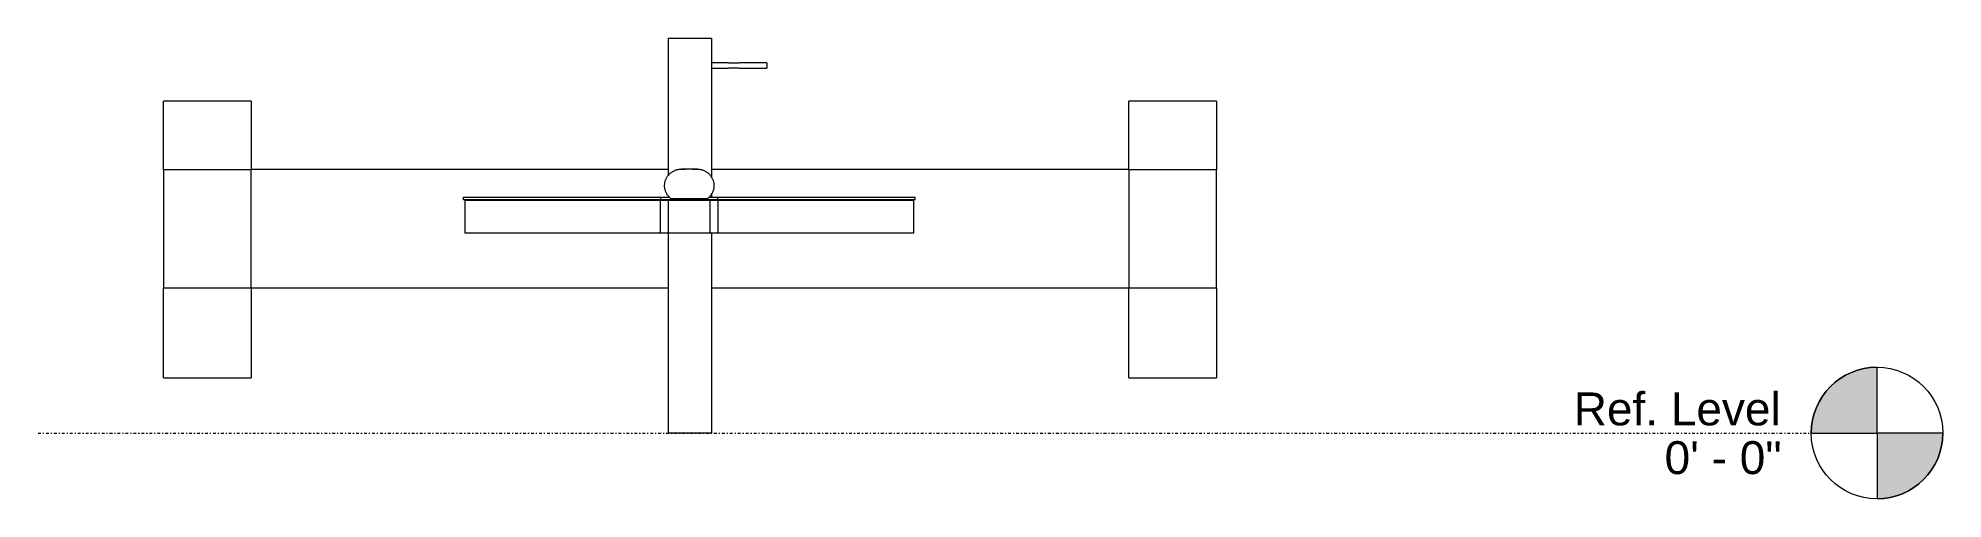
# Model space of a CAD drawing. Header units: inches. Extents: x -58 to 115, y -6 to 36.
import ezdxf

# ---------------------------------------------------------------- set-up
doc = ezdxf.new("R2010")
doc.units = ezdxf.units.IN
doc.header["$MEASUREMENT"] = 0
doc.linetypes.add('Dash dot', pattern=[0.625, 0.25, -0.1875, 0, -0.1875])
doc.layers.add('A-FLOR-LEVL', color=51, linetype='Continuous', lineweight=9)
doc.layers.add('L-SITE', color=91, linetype='Continuous', lineweight=9)
doc.styles.add('Arial', font='arial.ttf', dxfattribs={"height": 3})

# ---------------------------------------------------------------- blocks, each defined once
blk = doc.blocks.new('Level - 1_4_-495004-Front')
at = {"layer": 'A-FLOR-LEVL'}
h = blk.add_hatch(color=256, dxfattribs=at)
edge = h.paths.add_edge_path(flags=0)
edge.add_line((109.49, 0), (103.49, 0))
edge.add_arc((109.49, 0), 6, 90, 180, ccw=False)
edge.add_line((109.49, 6), (109.49, 0))
h = blk.add_hatch(color=256, dxfattribs=at)
edge = h.paths.add_edge_path(flags=0)
edge.add_line((109.49, -6), (109.49, 0))
edge.add_line((109.49, 0), (115.49, 0))
edge.add_arc((109.49, 0), 6, 270, 360, ccw=False)
for p, q in [((109.49, 0), (109.49, 6)), ((103.49, 0), (109.49, 0)), ((115.49, 0), (109.49, 0)), ((109.49, 0), (109.49, -6))]:
    blk.add_line(p, q, dxfattribs=at)
blk.add_circle((109.49, 0), 6, dxfattribs=at)
for start, end in [(90, 180), (270, 360)]:
    blk.add_arc((109.49, 0), 6, start, end, dxfattribs=at)

msp = doc.modelspace()

# ---------------------------------------------------------------- linework, layer by layer
at = {"layer": 'A-FLOR-LEVL', "linetype": 'Dash dot'}
msp.add_line((-58.17, 0), (103.49, 0), dxfattribs=at)
at = {"layer": 'L-SITE'}
for p, q in [((-0.73, 36), (-0.73, 23.46)), ((-0.73, 36), (1.27, 36)), ((1.27, 36), (3.27, 36)), ((3.27, 23.24), (3.27, 36)), ((4.77, 33.75), (3.27, 33.75)), ((3.27, 33.5), (3.27, 33.75)), ((3.27, 33.25), (3.27, 33.5)), ((3.27, 33.25), (4.77, 33.25)), ((8.27, 33.75), (6.77, 33.75)), ((6.77, 33.25), (8.27, 33.25)), ((8.27, 33.75), (8.27, 33.5)), ((8.27, 33.5), (8.27, 33.25)), ((-38.73, 30.25), (-46.73, 30.25)), ((-46.73, 24), (-46.73, 30.25)), ((-38.73, 30.25), (-38.73, 24.04)), ((49.27, 30.25), (41.27, 30.25)), ((41.27, 24.04), (41.27, 30.25)), ((49.27, 30.25), (49.27, 24)), ((-38.73, 24), (-46.73, 24)), ((-46.73, 24), (-46.73, 13.24)), ((-38.73, 13.24), (-38.73, 24.04)), ((-38.73, 24.04), (-0.73, 24.04)), ((-38.73, 13.24), (-38.73, 24)), ((3.27, 24.04), (41.27, 24.04)), ((41.27, 24.04), (41.27, 13.24)), ((49.27, 24), (41.27, 24)), ((41.27, 24), (41.27, 13.24)), ((49.27, 13.24), (49.27, 24)), ((-19.39, 21.5), (-1.41, 21.5)), ((-19.39, 21.25), (-19.39, 21.5)), ((-1.41, 21.25), (-19.39, 21.25)), ((-19.27, 21.24), (-1.41, 21.24)), ((-19.27, 21.24), (-19.27, 18.24)), ((-1.41, 21.5), (-0.6, 21.5)), ((-1.41, 21.5), (-1.41, 21.25)), ((-0.47, 21.25), (-1.41, 21.25)), ((-1.41, 21.24), (-0.47, 21.24)), ((-1.41, 18.24), (-1.41, 21.24)), ((-0.78, 21.24), (-0.72, 21.24)), ((-0.73, 21.63), (-0.73, 21.5)), ((-0.72, 21.24), (-0.72, 18.24)), ((3.12, 21.24), (-0.72, 21.24)), ((-0.47, 21.37), (-0.47, 21.24)), ((-0.47, 21.37), (2.87, 21.37)), ((-0.47, 21.24), (2.87, 21.24)), ((2.87, 21.24), (2.87, 21.37)), ((3.81, 21.25), (2.87, 21.25)), ((2.87, 21.24), (3.81, 21.24)), ((3, 21.5), (3.81, 21.5)), ((3.12, 18.24), (3.12, 21.24)), ((3.12, 21.24), (3.18, 21.24)), ((3.27, 21.5), (3.27, 21.86)), ((3.81, 21.5), (21.79, 21.5)), ((3.81, 21.25), (3.81, 21.5)), ((21.79, 21.25), (3.81, 21.25)), ((3.81, 21.24), (21.67, 21.24)), ((3.81, 21.24), (3.81, 18.24)), ((21.67, 18.24), (21.67, 21.24)), ((21.79, 21.25), (21.79, 21.5)), ((-19.27, 18.24), (-1.41, 18.24)), ((-1.41, 18.24), (-0.77, 18.24)), ((-0.72, 18.24), (-0.78, 18.24)), ((-0.73, 18.24), (-0.73, 0)), ((-0.72, 18.24), (3.12, 18.24)), ((3.18, 18.24), (3.12, 18.24)), ((3.17, 18.24), (3.81, 18.24)), ((3.27, 0), (3.27, 18.24)), ((3.81, 18.24), (21.67, 18.24)), ((-46.73, 5.04), (-46.73, 13.24)), ((-46.73, 13.24), (-38.73, 13.24)), ((-38.73, 13.24), (-0.73, 13.24)), ((-38.73, 13.24), (-38.73, 5.04)), ((3.27, 13.24), (41.27, 13.24)), ((41.27, 5.04), (41.27, 13.24)), ((41.27, 13.24), (49.27, 13.24)), ((49.27, 13.24), (49.27, 5.04)), ((-46.73, 5.04), (-38.73, 5.04)), ((41.27, 5.04), (49.27, 5.04)), ((1.27, 0), (-0.73, 0)), ((3.27, 0), (1.27, 0))]:
    msp.add_line(p, q, dxfattribs=at)
at = {"layer": 'L-SITE', "flags": 128}
for points in [[(4.77, 33.75), (4.81, 33.75), (4.85, 33.75), (4.89, 33.75), (4.93, 33.75), (4.97, 33.75), (5.01, 33.75), (5.05, 33.75), (5.08, 33.75), (5.12, 33.75), (5.16, 33.75), (5.2, 33.75), (5.23, 33.75), (5.27, 33.75), (5.3, 33.75), (5.33, 33.75), (5.37, 33.75), (5.4, 33.75), (5.43, 33.75), (5.46, 33.75), (5.49, 33.75), (5.51, 33.75), (5.54, 33.75), (5.56, 33.75), (5.59, 33.75), (5.61, 33.75), (5.63, 33.75), (5.65, 33.75), (5.67, 33.75), (5.69, 33.75), (5.7, 33.75), (5.72, 33.75), (5.73, 33.75), (5.74, 33.75), (5.75, 33.75), (5.75, 33.75)], [(5.76, 33.25), (5.75, 33.25), (5.74, 33.25), (5.73, 33.25), (5.72, 33.25), (5.71, 33.25), (5.69, 33.25), (5.67, 33.25), (5.66, 33.25), (5.64, 33.25), (5.62, 33.25), (5.59, 33.25), (5.57, 33.25), (5.55, 33.25), (5.52, 33.25), (5.49, 33.25), (5.47, 33.25), (5.44, 33.25), (5.41, 33.25), (5.38, 33.25), (5.34, 33.25), (5.31, 33.25), (5.28, 33.25), (5.24, 33.25), (5.2, 33.25), (5.17, 33.25), (5.13, 33.25), (5.09, 33.25), (5.06, 33.25), (5.02, 33.25), (4.98, 33.25), (4.94, 33.25), (4.9, 33.25), (4.86, 33.25), (4.82, 33.25), (4.78, 33.25), (4.77, 33.25)], [(6.77, 33.75), (6.73, 33.75), (6.69, 33.75), (6.65, 33.75), (6.61, 33.75), (6.57, 33.75), (6.53, 33.75), (6.49, 33.75), (6.45, 33.75), (6.42, 33.75), (6.38, 33.75), (6.34, 33.75), (6.31, 33.75), (6.27, 33.75), (6.24, 33.75), (6.2, 33.75), (6.17, 33.75), (6.14, 33.75), (6.11, 33.75), (6.08, 33.75), (6.05, 33.75), (6.02, 33.75), (6, 33.75), (5.97, 33.75), (5.95, 33.75), (5.93, 33.75), (5.91, 33.75), (5.89, 33.75), (5.87, 33.75), (5.85, 33.75), (5.84, 33.75), (5.82, 33.75), (5.81, 33.75), (5.8, 33.75), (5.79, 33.75), (5.78, 33.75), (5.78, 33.75), (5.77, 33.75), (5.77, 33.75), (5.77, 33.75), (5.77, 33.75)], [(5.77, 33.25), (5.77, 33.25), (5.77, 33.25), (5.78, 33.25), (5.78, 33.25), (5.79, 33.25), (5.8, 33.25), (5.81, 33.25), (5.82, 33.25), (5.83, 33.25), (5.85, 33.25), (5.86, 33.25), (5.88, 33.25), (5.9, 33.25), (5.92, 33.25), (5.94, 33.25), (5.97, 33.25), (5.99, 33.25), (6.02, 33.25), (6.04, 33.25), (6.07, 33.25), (6.1, 33.25), (6.13, 33.25), (6.16, 33.25), (6.2, 33.25), (6.23, 33.25), (6.26, 33.25), (6.3, 33.25), (6.33, 33.25), (6.37, 33.25), (6.41, 33.25), (6.44, 33.25), (6.48, 33.25), (6.52, 33.25), (6.56, 33.25), (6.6, 33.25), (6.64, 33.25), (6.68, 33.25), (6.72, 33.25), (6.76, 33.25), (6.77, 33.25)], [(-0.47, 21.37), (-0.52, 21.41), (-0.56, 21.45), (-0.61, 21.49), (-0.65, 21.53), (-0.69, 21.58), (-0.73, 21.62), (-0.76, 21.67), (-0.8, 21.72), (-0.83, 21.77), (-0.86, 21.82), (-0.89, 21.88), (-0.91, 21.93), (-0.94, 21.98), (-0.96, 22.04), (-0.98, 22.1), (-1, 22.16), (-1.01, 22.21), (-1.02, 22.27), (-1.03, 22.33), (-1.04, 22.39), (-1.05, 22.45), (-1.05, 22.51), (-1.05, 22.57), (-1.05, 22.63), (-1.04, 22.69), (-1.04, 22.75), (-1.03, 22.81), (-1.02, 22.87), (-1, 22.93), (-0.99, 22.98), (-0.97, 23.04), (-0.95, 23.1), (-0.92, 23.15), (-0.9, 23.21), (-0.87, 23.26), (-0.84, 23.31), (-0.81, 23.36), (-0.78, 23.41), (-0.74, 23.46), (-0.7, 23.51), (-0.67, 23.55), (-0.62, 23.6), (-0.58, 23.64), (-0.54, 23.68), (-0.49, 23.72), (-0.44, 23.76), (-0.4, 23.79), (-0.34, 23.82), (-0.29, 23.85), (-0.24, 23.88), (-0.19, 23.91), (-0.13, 23.93), (-0.08, 23.96), (-0.02, 23.98), (0.04, 23.99), (0.1, 24.01), (0.15, 24.02), (0.21, 24.03), (0.27, 24.04), (0.33, 24.05), (0.39, 24.05), (0.45, 24.05)], [(1.95, 24.05), (1.95, 24.05), (1.95, 24.05), (1.94, 24.05), (1.94, 24.05), (1.94, 24.05), (1.93, 24.05), (1.92, 24.05), (1.91, 24.05), (1.9, 24.05), (1.89, 24.05), (1.88, 24.05), (1.87, 24.05), (1.85, 24.05), (1.84, 24.05), (1.82, 24.05), (1.8, 24.05), (1.78, 24.05), (1.76, 24.05), (1.74, 24.05), (1.72, 24.05), (1.7, 24.05), (1.68, 24.05), (1.65, 24.05), (1.63, 24.05), (1.61, 24.05), (1.58, 24.05), (1.55, 24.05), (1.53, 24.05), (1.5, 24.05), (1.47, 24.05), (1.44, 24.05), (1.42, 24.05), (1.39, 24.05), (1.36, 24.05), (1.33, 24.05), (1.3, 24.05), (1.27, 24.05), (1.24, 24.05), (1.21, 24.05), (1.18, 24.05), (1.15, 24.05), (1.12, 24.05), (1.09, 24.05), (1.06, 24.05), (1.03, 24.05), (1, 24.05), (0.97, 24.05), (0.94, 24.05), (0.92, 24.05), (0.89, 24.05), (0.86, 24.05), (0.83, 24.05), (0.81, 24.05), (0.78, 24.05), (0.76, 24.05), (0.73, 24.05), (0.71, 24.05), (0.69, 24.05), (0.67, 24.05), (0.65, 24.05), (0.63, 24.05), (0.61, 24.05), (0.59, 24.05), (0.57, 24.05), (0.56, 24.05), (0.54, 24.05), (0.53, 24.05), (0.52, 24.05), (0.5, 24.05), (0.49, 24.05), (0.48, 24.05), (0.48, 24.05), (0.47, 24.05), (0.46, 24.05), (0.46, 24.05), (0.45, 24.05), (0.45, 24.05), (0.45, 24.05), (0.45, 24.05)], [(0.45, 24.05), (0.45, 24.05), (0.45, 24.05), (0.46, 24.05), (0.46, 24.05), (0.47, 24.05), (0.47, 24.05), (0.48, 24.05), (0.49, 24.05), (0.5, 24.05), (0.51, 24.05), (0.52, 24.05), (0.53, 24.05), (0.55, 24.05), (0.56, 24.05), (0.58, 24.05), (0.6, 24.05), (0.62, 24.05), (0.64, 24.05), (0.66, 24.05), (0.68, 24.05), (0.7, 24.05), (0.72, 24.05), (0.75, 24.05), (0.77, 24.05), (0.79, 24.05), (0.82, 24.05), (0.85, 24.05), (0.87, 24.05)], [(1.51, 24.05), (1.54, 24.05), (1.57, 24.05), (1.59, 24.05), (1.62, 24.05), (1.64, 24.05), (1.67, 24.05), (1.69, 24.05), (1.71, 24.05), (1.73, 24.05), (1.75, 24.05), (1.77, 24.05), (1.79, 24.05), (1.81, 24.05), (1.83, 24.05), (1.84, 24.05), (1.86, 24.05), (1.87, 24.05), (1.88, 24.05), (1.9, 24.05), (1.91, 24.05), (1.92, 24.05), (1.92, 24.05), (1.93, 24.05), (1.94, 24.05), (1.94, 24.05), (1.95, 24.05), (1.95, 24.05), (1.95, 24.05), (1.95, 24.05)], [(1.95, 24.05), (2.01, 24.05), (2.07, 24.05), (2.13, 24.04), (2.19, 24.03), (2.25, 24.02), (2.31, 24.01), (2.36, 23.99), (2.42, 23.98), (2.48, 23.96), (2.53, 23.93), (2.59, 23.91), (2.64, 23.88), (2.7, 23.85), (2.75, 23.82), (2.8, 23.79), (2.85, 23.76), (2.89, 23.72), (2.94, 23.68), (2.98, 23.64), (3.03, 23.6), (3.07, 23.55), (3.11, 23.51), (3.14, 23.46), (3.18, 23.41), (3.21, 23.36), (3.24, 23.31), (3.27, 23.26), (3.3, 23.21), (3.33, 23.15), (3.35, 23.1), (3.37, 23.04), (3.39, 22.98), (3.4, 22.92), (3.42, 22.87), (3.43, 22.81), (3.44, 22.75), (3.44, 22.69), (3.45, 22.63), (3.45, 22.57), (3.45, 22.51), (3.45, 22.45), (3.44, 22.39), (3.43, 22.33), (3.42, 22.27), (3.41, 22.21), (3.4, 22.15), (3.38, 22.1), (3.36, 22.04), (3.34, 21.98), (3.31, 21.93), (3.29, 21.87), (3.26, 21.82), (3.23, 21.77), (3.2, 21.72), (3.16, 21.67), (3.13, 21.62), (3.09, 21.58), (3.05, 21.53), (3.01, 21.49), (2.96, 21.45), (2.92, 21.41), (2.87, 21.37)]]:
    msp.add_lwpolyline(points, dxfattribs=at)

# ---------------------------------------------------------------- block references
at = {"layer": 'A-FLOR-LEVL'}
msp.add_blockref('Level - 1_4_-495004-Front', (0, 0), dxfattribs=at)

# ---------------------------------------------------------------- texts
at = {"layer": 'A-FLOR-LEVL', "char_height": 3, "attachment_point": 1, "style": 'Arial'}
for s, insert, width in [('Ref. Level', (81.84, 3.7), 22.8007), ('0\' - 0"', (90.12, -0.74), 12.9532)]:
    msp.add_mtext(s, dxfattribs=dict(at, insert=insert, width=width))

doc.saveas('drawing.dxf')
